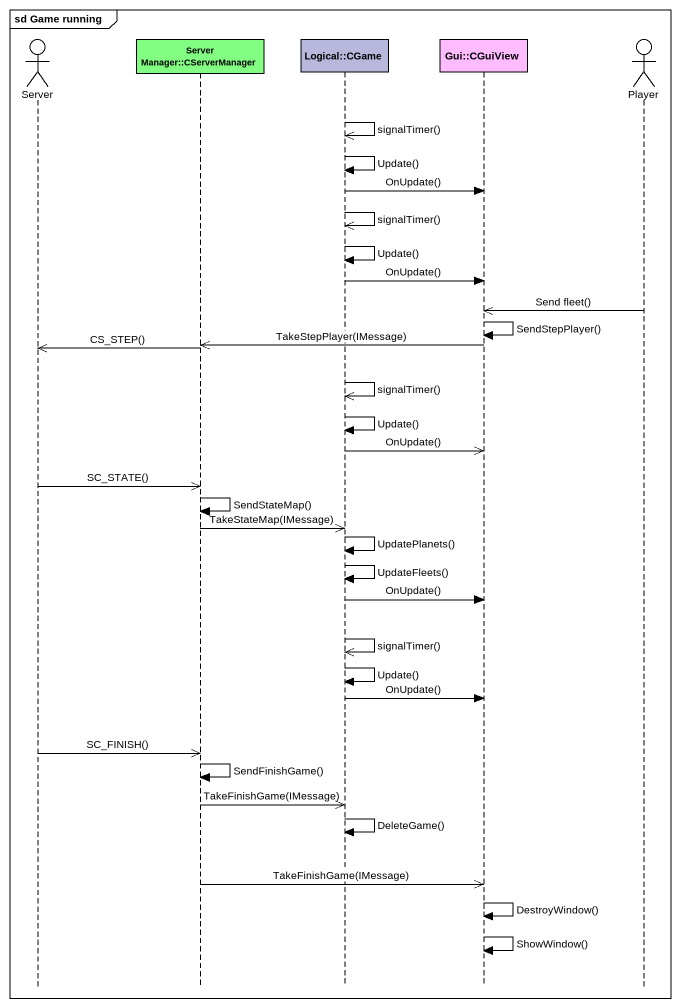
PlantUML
@startuml
mainframe sd Game running
hide footbox
actor Server
participant "Server Manager::CServerManager" as Server_Manager #82FF82
participant "Logical::CGame" as Logical_CGame #B8B8DC
participant "Gui::CGuiView" as Gui_CGuiView #FFBBFF
actor Player

Logical_CGame ->> Logical_CGame : signalTimer()
Logical_CGame -> Logical_CGame : Update()
Logical_CGame -> Gui_CGuiView : OnUpdate()
Logical_CGame ->> Logical_CGame : signalTimer()
Logical_CGame -> Logical_CGame : Update()
Logical_CGame -> Gui_CGuiView : OnUpdate()
Player ->> Gui_CGuiView : Send fleet()
Gui_CGuiView -> Gui_CGuiView : SendStepPlayer()
Gui_CGuiView ->> Server_Manager : TakeStepPlayer(IMessage)
Server_Manager ->> Server : CS_STEP()
Logical_CGame ->> Logical_CGame : signalTimer()
Logical_CGame -> Logical_CGame : Update()
Logical_CGame ->> Gui_CGuiView : OnUpdate()
Server ->> Server_Manager : SC_STATE()
Server_Manager -> Server_Manager : SendStateMap()
Server_Manager ->> Logical_CGame : TakeStateMap(IMessage)
Logical_CGame -> Logical_CGame : UpdatePlanets()
Logical_CGame -> Logical_CGame : UpdateFleets()
Logical_CGame -> Gui_CGuiView : OnUpdate()
Logical_CGame ->> Logical_CGame : signalTimer()
Logical_CGame -> Logical_CGame : Update()
Logical_CGame -> Gui_CGuiView : OnUpdate()
Server ->> Server_Manager : SC_FINISH()
Server_Manager -> Server_Manager : SendFinishGame()
Server_Manager ->> Logical_CGame : TakeFinishGame(IMessage)
Logical_CGame -> Logical_CGame : DeleteGame()
Server_Manager ->> Gui_CGuiView : TakeFinishGame(IMessage)
Gui_CGuiView -> Gui_CGuiView : DestroyWindow()
Gui_CGuiView -> Gui_CGuiView : ShowWindow()
@enduml
